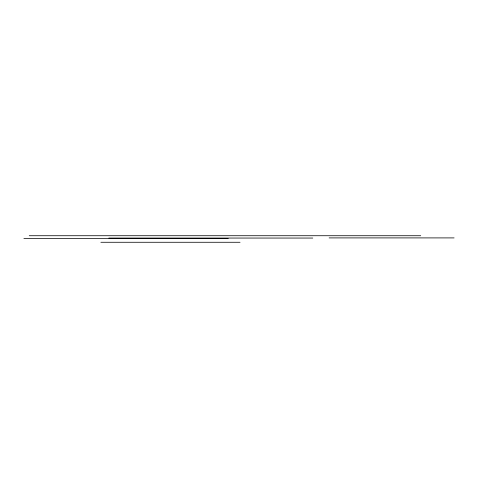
<?xml version="1.0" encoding="UTF-8"?>
<svg xmlns="http://www.w3.org/2000/svg" width="478" height="478" viewBox="0 0 478 478"><rect width="100%" height="100%" fill="white"/><g stroke="black" fill="none" stroke-linecap="round" stroke-linejoin="round"><path stroke-width="0.72" d="M29.242 235.726L420.724 235.726M329.127 237.907L454.1 237.907M108.841 238.056L312.791 238.056M23.9 238.636L228.245 238.636M100.87 242.274L240.034 242.274"/></g></svg>
